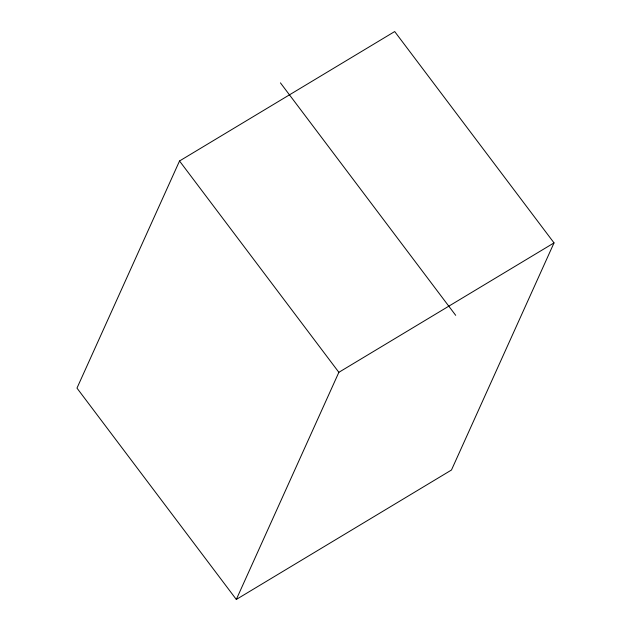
<?xml version="1.0" encoding="UTF-8"?>
<svg xmlns="http://www.w3.org/2000/svg" width="631" height="631" viewBox="0 0 631 631"><rect width="100%" height="100%" fill="white"/><g stroke="black" fill="none" stroke-linecap="round" stroke-linejoin="round"><path stroke-width="0.95" d="M179.527 160.984L76.974 388.112L236.31 599.45L451.473 470.016L554.026 242.888L394.69 31.55L179.527 160.984L338.863 372.314L236.31 599.45M338.863 372.314L554.026 242.888M280.424 82.858L455.692 315.326"/></g></svg>
